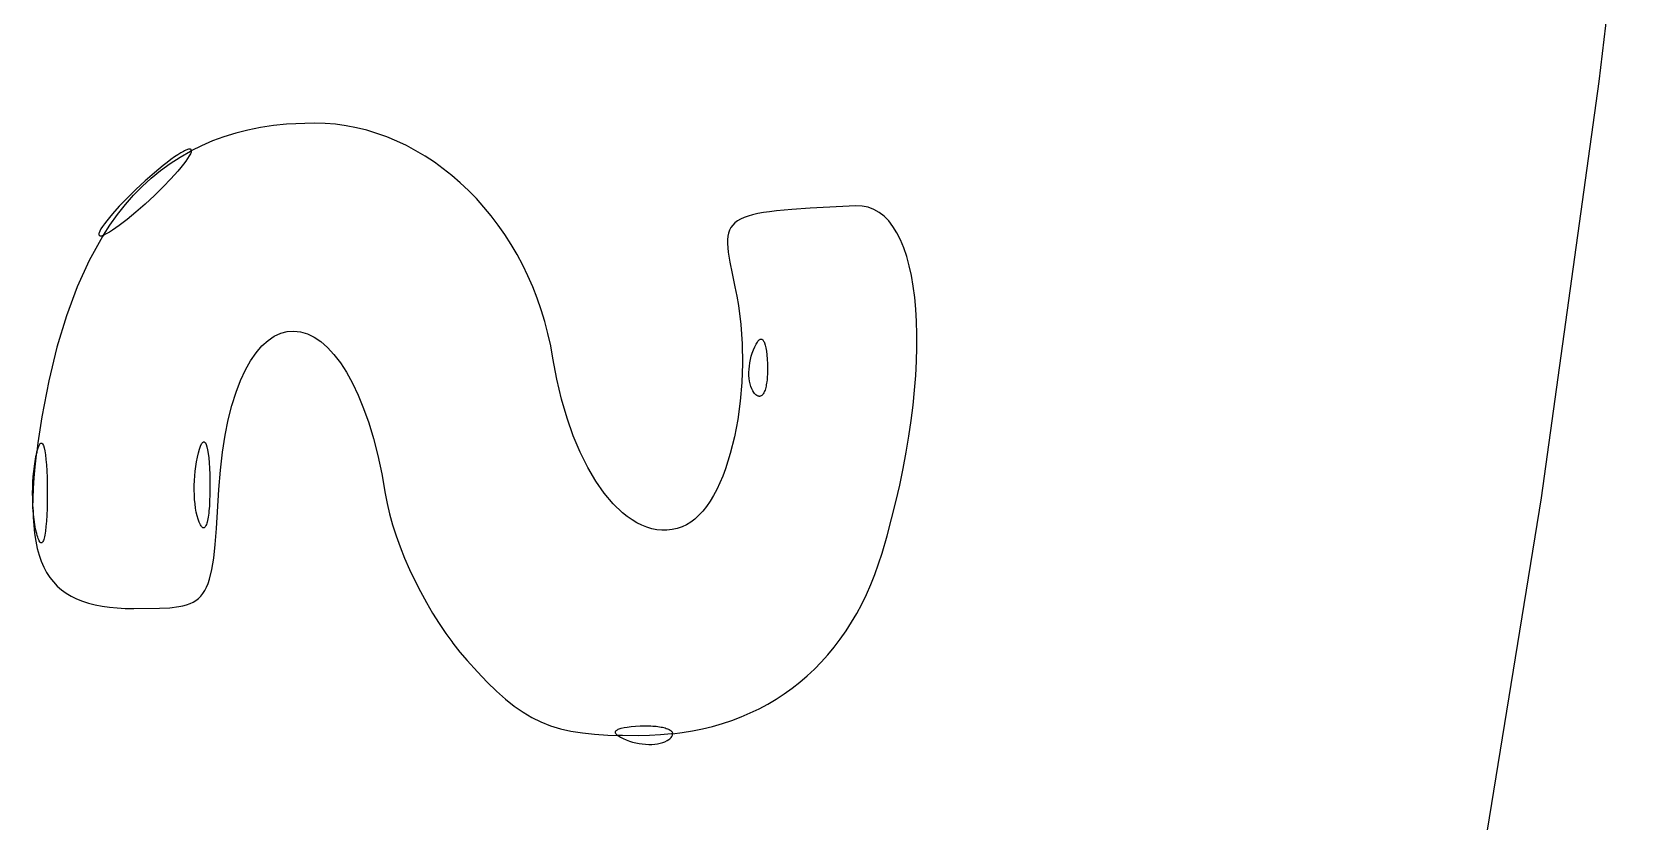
# Model space of a CAD drawing. Extents: x 70.3 to 133.4, y -81.7 to -32.
# Drawn here: x 76.166 to 76.721, y -65.961 to -65.69 of the extents above; entities that cross this region are included whole.
import ezdxf

# ---------------------------------------------------------------- set-up
doc = ezdxf.new("R2010")
doc.units = 0
doc.layers.add('BLACK', color=7, linetype='CONTINUOUS')

msp = doc.modelspace()

# ---------------------------------------------------------------- linework, layer by layer
at = {"layer": 'BLACK', "linetype": 'CONTINUOUS'}
for p, q in [((76.720532, -65.562044), (76.703788, -65.706809)), ((76.703788, -65.706809), (76.683948, -65.849786)), ((76.231658, -65.725757), (76.227725, -65.727201)), ((76.235715, -65.724507), (76.231658, -65.725757)), ((76.239898, -65.723451), (76.235715, -65.724507)), ((76.244206, -65.722589), (76.239898, -65.723451)), ((76.248641, -65.72192), (76.244206, -65.722589)), ((76.253203, -65.721442), (76.248641, -65.72192)), ((76.262711, -65.721061), (76.253203, -65.721442)), ((76.266377, -65.721163), (76.262711, -65.721061)), ((76.270017, -65.721464), (76.266377, -65.721163)), ((76.273624, -65.72196), (76.270017, -65.721464)), ((76.277196, -65.722648), (76.273624, -65.72196)), ((76.280727, -65.723522), (76.277196, -65.722648)), ((76.284214, -65.724579), (76.280727, -65.723522)), ((76.287651, -65.725813), (76.284214, -65.724579)), ((76.291034, -65.727221), (76.287651, -65.725813)), ((76.21581, -65.731924), (76.214681, -65.732689)), ((76.216836, -65.731277), (76.21581, -65.731924)), ((76.216668, -65.732708), (76.220231, -65.730676)), ((76.217752, -65.730754), (76.216836, -65.731277)), ((76.218166, -65.730541), (76.217752, -65.730754)), ((76.21855, -65.73036), (76.218166, -65.730541)), ((76.218901, -65.730212), (76.21855, -65.73036)), ((76.21922, -65.730099), (76.218901, -65.730212)), ((76.219506, -65.730021), (76.21922, -65.730099)), ((76.219756, -65.729979), (76.219506, -65.730021)), ((76.219971, -65.729972), (76.219756, -65.729979)), ((76.220149, -65.731597), (76.219756, -65.732332)), ((76.220149, -65.730003), (76.219971, -65.729972)), ((76.220289, -65.730071), (76.220149, -65.730003)), ((76.220391, -65.730986), (76.220149, -65.731597)), ((76.220231, -65.730676), (76.220468, -65.730558)), ((76.220391, -65.730177), (76.220289, -65.730071)), ((76.220452, -65.730322), (76.220391, -65.730177)), ((76.220452, -65.730729), (76.220391, -65.730986)), ((76.220473, -65.730507), (76.220452, -65.730322)), ((76.220468, -65.730558), (76.220452, -65.730729)), ((76.223916, -65.72884), (76.220468, -65.730558)), ((76.220468, -65.730558), (76.220473, -65.730507)), ((76.227725, -65.727201), (76.223916, -65.72884)), ((76.29436, -65.728799), (76.291034, -65.727221)), ((76.297622, -65.730541), (76.29436, -65.728799)), ((76.300818, -65.732444), (76.297622, -65.730541)), ((76.206712, -65.73999), (76.209909, -65.737364)), ((76.209305, -65.736824), (76.207787, -65.7381)), ((76.210762, -65.73564), (76.209305, -65.736824)), ((76.209909, -65.737364), (76.213228, -65.734937)), ((76.212149, -65.734552), (76.210762, -65.73564)), ((76.213458, -65.733567), (76.212149, -65.734552)), ((76.213228, -65.734937), (76.216668, -65.732708)), ((76.214681, -65.732689), (76.213458, -65.733567)), ((76.216836, -65.736319), (76.21581, -65.73753)), ((76.217752, -65.735184), (76.216836, -65.736319)), ((76.21855, -65.734135), (76.217752, -65.735184)), ((76.21922, -65.733181), (76.21855, -65.734135)), ((76.219756, -65.732332), (76.21922, -65.733181)), ((76.303943, -65.734504), (76.300818, -65.732444)), ((76.306991, -65.736715), (76.303943, -65.734504)), ((76.30996, -65.739074), (76.306991, -65.736715)), ((76.200677, -65.74584), (76.203635, -65.742815)), ((76.204598, -65.740905), (76.201409, -65.743872)), ((76.203635, -65.742815), (76.206712, -65.73999)), ((76.206215, -65.739462), (76.204598, -65.740905)), ((76.207787, -65.7381), (76.206215, -65.739462)), ((76.210762, -65.742951), (76.207787, -65.745876)), ((76.213458, -65.740144), (76.210762, -65.742951)), ((76.21581, -65.73753), (76.213458, -65.740144)), ((76.312844, -65.741575), (76.30996, -65.739074)), ((76.315639, -65.744216), (76.312844, -65.741575)), ((76.198434, -65.746796), (76.195738, -65.749603)), ((76.197839, -65.749065), (76.200677, -65.74584)), ((76.201409, -65.743872), (76.198434, -65.746796)), ((76.207787, -65.745876), (76.204598, -65.748842)), ((76.31834, -65.746991), (76.315639, -65.744216)), ((76.320944, -65.749897), (76.31834, -65.746991)), ((76.19236, -65.753428), (76.191444, -65.754563)), ((76.193386, -65.752217), (76.19236, -65.753428)), ((76.192519, -65.756119), (76.19512, -65.752491)), ((76.195738, -65.749603), (76.193386, -65.752217)), ((76.19512, -65.752491), (76.197839, -65.749065)), ((76.198434, -65.754108), (76.197047, -65.755195)), ((76.199891, -65.752923), (76.198434, -65.754108)), ((76.201409, -65.751647), (76.199891, -65.752923)), ((76.202981, -65.750285), (76.201409, -65.751647)), ((76.204598, -65.748842), (76.202981, -65.750285)), ((76.323445, -65.752927), (76.320944, -65.749897)), ((76.325839, -65.75608), (76.323445, -65.752927)), ((76.40906, -65.754), (76.408015, -65.754613)), ((76.410268, -65.75345), (76.40906, -65.754)), ((76.411646, -65.752959), (76.410268, -65.75345)), ((76.413203, -65.75252), (76.411646, -65.752959)), ((76.414946, -65.752129), (76.413203, -65.75252)), ((76.416882, -65.75178), (76.414946, -65.752129)), ((76.41902, -65.751469), (76.416882, -65.75178)), ((76.421367, -65.751191), (76.41902, -65.751469)), ((76.426719, -65.75071), (76.421367, -65.751191)), ((76.433001, -65.750296), (76.426719, -65.75071)), ((76.448598, -65.749504), (76.433001, -65.750296)), ((76.450775, -65.749566), (76.448598, -65.749504)), ((76.452837, -65.749959), (76.450775, -65.749566)), ((76.454783, -65.750674), (76.452837, -65.749959)), ((76.456613, -65.751701), (76.454783, -65.750674)), ((76.458325, -65.75303), (76.456613, -65.751701)), ((76.45992, -65.754653), (76.458325, -65.75303)), ((76.188744, -65.759018), (76.188723, -65.759241)), ((76.188723, -65.759241), (76.188744, -65.759425)), ((76.188805, -65.758762), (76.188744, -65.759018)), ((76.188744, -65.759425), (76.188805, -65.75957)), ((76.189047, -65.75815), (76.188805, -65.758762)), ((76.188805, -65.75957), (76.188907, -65.759677)), ((76.18944, -65.757415), (76.189047, -65.75815)), ((76.189976, -65.756566), (76.18944, -65.757415)), ((76.18969, -65.759726), (76.189976, -65.759648)), ((76.190646, -65.755612), (76.189976, -65.756566)), ((76.189976, -65.759648), (76.190295, -65.759535)), ((76.190307, -65.75953), (76.190035, -65.759949)), ((76.190295, -65.759535), (76.190307, -65.75953)), ((76.190307, -65.75953), (76.192519, -65.756119)), ((76.190646, -65.759388), (76.190307, -65.75953)), ((76.191444, -65.754563), (76.190646, -65.755612)), ((76.19103, -65.759207), (76.190646, -65.759388)), ((76.191444, -65.758993), (76.19103, -65.759207)), ((76.19236, -65.75847), (76.191444, -65.758993)), ((76.193386, -65.757823), (76.19236, -65.75847)), ((76.194515, -65.757058), (76.193386, -65.757823)), ((76.195738, -65.756181), (76.194515, -65.757058)), ((76.197047, -65.755195), (76.195738, -65.756181)), ((76.328123, -65.759349), (76.325839, -65.75608)), ((76.33029, -65.762731), (76.328123, -65.759349)), ((76.404962, -65.758809), (76.404731, -65.759911)), ((76.405308, -65.757802), (76.404962, -65.758809)), ((76.405779, -65.756884), (76.405308, -65.757802)), ((76.406382, -65.75605), (76.405779, -65.756884)), ((76.407125, -65.755295), (76.406382, -65.75605)), ((76.408015, -65.754613), (76.407125, -65.755295)), ((76.461395, -65.75656), (76.45992, -65.754653)), ((76.462752, -65.758741), (76.461395, -65.75656)), ((76.463988, -65.761187), (76.462752, -65.758741)), ((76.190035, -65.759949), (76.185418, -65.768219)), ((76.188907, -65.759677), (76.189047, -65.759745)), ((76.189047, -65.759745), (76.189225, -65.759775)), ((76.189225, -65.759775), (76.18944, -65.759769)), ((76.18944, -65.759769), (76.18969, -65.759726)), ((76.332338, -65.766222), (76.33029, -65.762731)), ((76.40461, -65.761111), (76.40459, -65.762417)), ((76.40459, -65.762417), (76.404663, -65.763832)), ((76.404731, -65.759911), (76.40461, -65.761111)), ((76.404663, -65.763832), (76.404821, -65.765362)), ((76.465104, -65.763889), (76.463988, -65.761187)), ((76.466098, -65.766836), (76.465104, -65.763889)), ((76.185418, -65.768219), (76.181263, -65.777306)), ((76.334262, -65.769816), (76.332338, -65.766222)), ((76.336056, -65.773511), (76.334262, -65.769816)), ((76.404821, -65.765362), (76.405365, -65.768787)), ((76.405365, -65.768787), (76.406158, -65.772734)), ((76.46697, -65.770019), (76.466098, -65.766836)), ((76.467719, -65.77343), (76.46697, -65.770019)), ((76.337718, -65.7773), (76.336056, -65.773511)), ((76.406158, -65.772734), (76.40714, -65.777244)), ((76.468344, -65.777058), (76.467719, -65.77343)), ((76.181263, -65.777306), (76.177566, -65.787216)), ((76.339242, -65.78118), (76.337718, -65.7773)), ((76.340624, -65.785147), (76.339242, -65.78118)), ((76.40714, -65.777244), (76.40779, -65.780447)), ((76.40779, -65.780447), (76.408343, -65.78369)), ((76.468845, -65.780893), (76.468344, -65.777058)), ((76.469221, -65.784928), (76.468845, -65.780893)), ((76.177566, -65.787216), (76.174323, -65.797953)), ((76.341859, -65.789196), (76.340624, -65.785147)), ((76.408343, -65.78369), (76.409167, -65.790267)), ((76.469471, -65.789151), (76.469221, -65.784928)), ((76.251173, -65.793213), (76.253424, -65.79262)), ((76.253424, -65.79262), (76.25571, -65.792457)), ((76.25571, -65.792457), (76.258016, -65.792725)), ((76.258016, -65.792725), (76.260333, -65.793423)), ((76.342943, -65.793323), (76.341859, -65.789196)), ((76.409167, -65.790267), (76.409628, -65.79691)), ((76.469594, -65.793553), (76.469471, -65.789151)), ((76.174323, -65.797953), (76.171528, -65.809522)), ((76.24275, -65.799898), (76.244744, -65.79758)), ((76.244744, -65.79758), (76.246821, -65.795693)), ((76.246821, -65.795693), (76.248968, -65.794237)), ((76.248968, -65.794237), (76.251173, -65.793213)), ((76.260333, -65.793423), (76.262648, -65.794551)), ((76.262648, -65.794551), (76.264948, -65.796108)), ((76.264948, -65.796108), (76.267222, -65.798095)), ((76.267222, -65.798095), (76.269457, -65.800511)), ((76.343872, -65.797524), (76.342943, -65.793323)), ((76.344642, -65.801793), (76.343872, -65.797524)), ((76.409628, -65.79691), (76.409738, -65.803554)), ((76.413488, -65.798948), (76.413955, -65.797857)), ((76.413955, -65.797857), (76.414406, -65.796957)), ((76.414406, -65.796957), (76.414839, -65.796247)), ((76.414839, -65.796247), (76.415048, -65.795963)), ((76.415048, -65.795963), (76.415253, -65.795726)), ((76.415253, -65.795726), (76.415452, -65.795535)), ((76.415452, -65.795535), (76.415647, -65.795392)), ((76.415647, -65.795392), (76.415835, -65.795295)), ((76.415835, -65.795295), (76.416019, -65.795245)), ((76.416019, -65.795245), (76.416196, -65.79524)), ((76.416196, -65.79524), (76.416368, -65.795282)), ((76.416368, -65.795282), (76.416534, -65.79537)), ((76.416534, -65.79537), (76.416693, -65.795504)), ((76.416693, -65.795504), (76.416847, -65.795683)), ((76.416847, -65.795683), (76.416993, -65.795908)), ((76.416993, -65.795908), (76.417134, -65.796178)), ((76.417134, -65.796178), (76.417267, -65.796493)), ((76.417267, -65.796493), (76.417513, -65.797259)), ((76.417513, -65.797259), (76.41773, -65.798203)), ((76.41773, -65.798203), (76.417917, -65.799325)), ((76.469458, -65.802859), (76.46959, -65.798126)), ((76.46959, -65.798126), (76.469594, -65.793553)), ((76.239055, -65.805832), (76.240849, -65.802649)), ((76.240849, -65.802649), (76.24275, -65.799898)), ((76.269457, -65.800511), (76.271642, -65.803355)), ((76.271642, -65.803355), (76.273765, -65.806628)), ((76.345974, -65.809006), (76.344642, -65.801793)), ((76.409738, -65.803554), (76.409514, -65.810134)), ((76.412086, -65.804484), (76.412248, -65.803371)), ((76.412248, -65.803371), (76.412469, -65.802253)), ((76.412469, -65.802253), (76.412749, -65.801138)), ((76.412749, -65.801138), (76.413089, -65.800034)), ((76.413089, -65.800034), (76.413489, -65.798948)), ((76.413489, -65.798948), (76.413488, -65.798948)), ((76.417917, -65.799325), (76.418072, -65.800623)), ((76.418072, -65.800623), (76.418195, -65.802097)), ((76.418195, -65.802097), (76.418284, -65.803744)), ((76.418284, -65.803744), (76.418309, -65.804517)), ((76.469198, -65.807743), (76.469458, -65.802859)), ((76.171528, -65.809522), (76.169176, -65.82193)), ((76.235835, -65.813496), (76.23738, -65.809448)), ((76.23738, -65.809448), (76.239055, -65.805832)), ((76.273765, -65.806628), (76.275812, -65.810329)), ((76.347598, -65.815868), (76.345974, -65.809006)), ((76.411939, -65.806663), (76.411984, -65.805584)), ((76.411953, -65.807714), (76.411939, -65.806663)), ((76.412024, -65.808729), (76.411953, -65.807714)), ((76.411984, -65.805584), (76.412086, -65.804484)), ((76.412153, -65.809699), (76.412024, -65.808729)), ((76.418149, -65.809272), (76.41808, -65.809849)), ((76.418206, -65.808668), (76.418149, -65.809272)), ((76.418253, -65.808038), (76.418206, -65.808668)), ((76.418288, -65.807383), (76.418253, -65.808038)), ((76.418312, -65.806702), (76.418288, -65.807383)), ((76.418309, -65.804517), (76.418323, -65.805269)), ((76.418323, -65.805997), (76.418312, -65.806702)), ((76.418323, -65.805269), (76.418323, -65.805997)), ((76.468808, -65.812769), (76.469198, -65.807743)), ((76.234432, -65.817978), (76.235835, -65.813496)), ((76.275812, -65.810329), (76.277774, -65.814458)), ((76.277774, -65.814458), (76.279636, -65.819015)), ((76.409514, -65.810134), (76.408968, -65.816585)), ((76.412339, -65.810618), (76.412153, -65.809699)), ((76.412582, -65.811477), (76.412339, -65.810618)), ((76.412881, -65.812269), (76.412582, -65.811477)), ((76.413236, -65.812986), (76.412881, -65.812269)), ((76.413648, -65.813619), (76.413236, -65.812986)), ((76.413874, -65.813902), (76.413648, -65.813619)), ((76.414115, -65.814162), (76.413874, -65.813902)), ((76.41436, -65.814388), (76.414115, -65.814162)), ((76.4146, -65.814571), (76.41436, -65.814388)), ((76.414835, -65.814713), (76.4146, -65.814571)), ((76.415065, -65.814814), (76.414835, -65.814713)), ((76.41529, -65.814875), (76.415065, -65.814814)), ((76.4154, -65.814891), (76.41529, -65.814875)), ((76.415508, -65.814897), (76.4154, -65.814891)), ((76.415616, -65.814893), (76.415508, -65.814897)), ((76.415721, -65.814879), (76.415616, -65.814893)), ((76.415825, -65.814856), (76.415721, -65.814879)), ((76.415927, -65.814823), (76.415825, -65.814856)), ((76.416127, -65.81473), (76.415927, -65.814823)), ((76.41632, -65.814599), (76.416127, -65.81473)), ((76.416506, -65.814433), (76.41632, -65.814599)), ((76.416684, -65.814231), (76.416506, -65.814433)), ((76.416855, -65.813994), (76.416684, -65.814231)), ((76.417017, -65.813722), (76.416855, -65.813994)), ((76.417172, -65.813417), (76.417017, -65.813722)), ((76.417318, -65.813079), (76.417172, -65.813417)), ((76.417455, -65.812709), (76.417318, -65.813079)), ((76.417583, -65.812308), (76.417455, -65.812709)), ((76.417702, -65.811875), (76.417583, -65.812308)), ((76.417812, -65.811412), (76.417702, -65.811875)), ((76.417911, -65.81092), (76.417812, -65.811412)), ((76.418001, -65.810399), (76.417911, -65.81092)), ((76.41808, -65.809849), (76.418001, -65.810399)), ((76.468288, -65.817926), (76.468808, -65.812769)), ((76.233184, -65.822894), (76.234432, -65.817978)), ((76.279636, -65.819015), (76.281387, -65.823999)), ((76.349492, -65.822354), (76.347598, -65.815868)), ((76.408968, -65.816585), (76.408115, -65.822842)), ((76.467637, -65.823207), (76.468288, -65.817926)), ((76.169176, -65.82193), (76.167815, -65.830872)), ((76.232103, -65.828242), (76.233184, -65.822894)), ((76.281387, -65.823999), (76.283016, -65.82941)), ((76.351635, -65.828434), (76.349492, -65.822354)), ((76.408115, -65.822842), (76.40697, -65.828839)), ((76.466854, -65.8286), (76.467637, -65.823207)), ((76.167815, -65.830872), (76.167454, -65.833906)), ((76.168106, -65.831947), (76.168453, -65.831306)), ((76.168453, -65.831306), (76.168621, -65.8311)), ((76.168621, -65.8311), (76.168786, -65.830969)), ((76.168786, -65.830969), (76.168947, -65.830912)), ((76.168947, -65.830912), (76.169103, -65.830929)), ((76.169103, -65.830929), (76.169255, -65.831018)), ((76.169255, -65.831018), (76.169402, -65.831179)), ((76.169402, -65.831179), (76.169682, -65.831712)), ((76.169682, -65.831712), (76.16994, -65.832521)), ((76.223651, -65.831987), (76.224009, -65.831234)), ((76.224009, -65.831234), (76.224183, -65.830958)), ((76.224183, -65.830958), (76.224354, -65.830749)), ((76.224354, -65.830749), (76.224522, -65.830606)), ((76.224522, -65.830606), (76.224686, -65.830528)), ((76.224686, -65.830528), (76.224847, -65.830515)), ((76.224847, -65.830515), (76.225003, -65.830566)), ((76.225003, -65.830566), (76.225155, -65.830681)), ((76.225155, -65.830681), (76.225302, -65.830859)), ((76.225302, -65.830859), (76.225581, -65.8314)), ((76.225581, -65.8314), (76.225839, -65.832185)), ((76.2312, -65.834025), (76.232103, -65.828242)), ((76.283016, -65.82941), (76.28451, -65.835248)), ((76.354005, -65.834082), (76.351635, -65.828434)), ((76.40697, -65.828839), (76.405547, -65.834513)), ((76.465939, -65.834097), (76.466854, -65.8286)), ((76.166721, -65.837244), (76.166464, -65.838917)), ((76.167026, -65.835658), (76.166721, -65.837244)), ((76.16684, -65.839049), (76.167454, -65.833906)), ((76.167376, -65.83417), (76.167026, -65.835658)), ((76.167454, -65.833906), (76.167376, -65.83417)), ((76.167454, -65.833906), (76.167746, -65.8329)), ((76.167746, -65.8329), (76.168106, -65.831947)), ((76.16994, -65.832521), (76.170175, -65.833598)), ((76.170175, -65.833598), (76.170384, -65.834937)), ((76.170384, -65.834937), (76.170567, -65.83653)), ((76.170567, -65.83653), (76.17072, -65.83837)), ((76.222256, -65.837342), (76.222558, -65.835803)), ((76.222558, -65.835803), (76.22291, -65.834322)), ((76.22291, -65.834322), (76.222911, -65.834322)), ((76.222911, -65.834322), (76.223285, -65.833015)), ((76.223285, -65.833015), (76.223651, -65.831987)), ((76.225839, -65.832185), (76.226072, -65.833209)), ((76.226072, -65.833209), (76.22628, -65.834467)), ((76.22628, -65.834467), (76.226461, -65.835954)), ((76.226461, -65.835954), (76.226611, -65.837666)), ((76.230489, -65.840243), (76.2312, -65.834025)), ((76.28451, -65.835248), (76.285856, -65.841512)), ((76.356581, -65.839268), (76.354005, -65.834082)), ((76.405547, -65.834513), (76.40386, -65.839797)), ((76.464891, -65.839688), (76.465939, -65.834097)), ((76.16609, -65.84246), (76.165973, -65.844304)), ((76.166254, -65.84066), (76.16609, -65.84246)), ((76.166464, -65.838917), (76.166254, -65.84066)), ((76.166502, -65.842859), (76.16684, -65.839049)), ((76.17072, -65.83837), (76.170843, -65.840451)), ((76.170843, -65.840451), (76.170932, -65.842764)), ((76.170932, -65.842764), (76.171007, -65.848061)), ((76.221545, -65.843833), (76.221648, -65.842184)), ((76.221648, -65.842184), (76.221801, -65.840545)), ((76.221801, -65.840545), (76.222003, -65.838927)), ((76.222003, -65.838927), (76.222256, -65.837342)), ((76.226611, -65.837666), (76.22673, -65.839596)), ((76.22673, -65.839596), (76.226815, -65.84174)), ((76.226815, -65.84174), (76.226864, -65.844093)), ((76.22998, -65.846894), (76.230489, -65.840243)), ((76.285856, -65.841512), (76.287044, -65.848203)), ((76.359342, -65.843967), (76.356581, -65.839268)), ((76.402922, -65.842273), (76.401923, -65.844627)), ((76.40386, -65.839797), (76.402922, -65.842273)), ((76.46371, -65.845363), (76.464891, -65.839688)), ((76.165903, -65.846175), (76.165879, -65.848061)), ((76.165879, -65.848061), (76.165903, -65.849947)), ((76.165973, -65.844304), (76.165903, -65.846175)), ((76.16613, -65.849938), (76.166265, -65.846488)), ((76.166265, -65.846488), (76.166502, -65.842859)), ((76.171007, -65.848061), (76.170988, -65.850819)), ((76.221487, -65.847109), (76.221491, -65.845479)), ((76.221531, -65.848712), (76.221487, -65.847109)), ((76.221491, -65.845479), (76.221545, -65.843833)), ((76.226873, -65.846468), (76.226842, -65.848677)), ((76.226864, -65.844093), (76.226873, -65.846468)), ((76.229133, -65.860321), (76.22998, -65.846894)), ((76.287044, -65.848203), (76.287693, -65.851682)), ((76.362266, -65.848149), (76.359342, -65.843967)), ((76.365333, -65.851787), (76.362266, -65.848149)), ((76.400866, -65.846851), (76.399752, -65.848938)), ((76.401923, -65.844627), (76.400866, -65.846851)), ((76.462394, -65.851114), (76.46371, -65.845363)), ((76.165903, -65.849947), (76.165973, -65.851819)), ((76.165973, -65.851819), (76.16609, -65.853662)), ((76.16609, -65.853662), (76.16612, -65.853989)), ((76.166101, -65.853214), (76.16613, -65.849938)), ((76.16612, -65.853989), (76.166101, -65.853214)), ((76.170932, -65.853358), (76.170843, -65.855672)), ((76.170988, -65.850819), (76.170932, -65.853358)), ((76.221625, -65.850275), (76.221531, -65.848712)), ((76.221767, -65.851786), (76.221625, -65.850275)), ((76.221958, -65.853233), (76.221767, -65.851786)), ((76.222197, -65.854603), (76.221958, -65.853233)), ((76.226666, -65.852568), (76.226525, -65.854235)), ((76.226772, -65.850712), (76.226666, -65.852568)), ((76.226842, -65.848677), (76.226772, -65.850712)), ((76.287693, -65.851682), (76.288542, -65.855282)), ((76.368521, -65.854853), (76.365333, -65.851787)), ((76.397359, -65.852664), (76.396084, -65.854288)), ((76.398582, -65.850878), (76.397359, -65.852664)), ((76.399752, -65.848938), (76.398582, -65.850878)), ((76.460942, -65.856931), (76.462394, -65.851114)), ((76.683948, -65.849786), (76.661021, -65.990942)), ((76.166254, -65.855462), (76.16612, -65.853989)), ((76.16612, -65.853989), (76.166177, -65.856317)), ((76.166177, -65.856317), (76.16636, -65.859252)), ((76.166464, -65.857206), (76.166254, -65.855462)), ((76.16636, -65.859252), (76.166653, -65.862022)), ((76.166721, -65.858878), (76.166464, -65.857206)), ((76.167026, -65.860465), (76.166721, -65.858878)), ((76.17072, -65.857752), (76.170567, -65.859592)), ((76.170843, -65.855672), (76.17072, -65.857752)), ((76.222485, -65.855885), (76.222197, -65.854603)), ((76.222821, -65.857066), (76.222485, -65.855885)), ((76.223204, -65.858134), (76.222821, -65.857066)), ((76.223407, -65.858604), (76.223204, -65.858134)), ((76.223606, -65.859006), (76.223407, -65.858604)), ((76.223801, -65.859342), (76.223606, -65.859006)), ((76.223993, -65.859611), (76.223801, -65.859342)), ((76.225507, -65.859224), (76.22536, -65.859506)), ((76.225648, -65.858885), (76.225507, -65.859224)), ((76.225782, -65.85849), (76.225648, -65.858885)), ((76.22591, -65.85804), (76.225782, -65.85849)), ((76.226031, -65.857536), (76.22591, -65.85804)), ((76.226145, -65.856979), (76.226031, -65.857536)), ((76.226251, -65.856369), (76.226145, -65.856979)), ((76.22635, -65.855708), (76.226251, -65.856369)), ((76.226441, -65.854996), (76.22635, -65.855708)), ((76.226525, -65.854235), (76.226441, -65.854996)), ((76.288542, -65.855282), (76.289579, -65.858979)), ((76.289579, -65.858979), (76.290794, -65.862751)), ((76.370154, -65.856163), (76.368521, -65.854853)), ((76.371809, -65.85732), (76.370154, -65.856163)), ((76.373484, -65.858319), (76.371809, -65.85732)), ((76.375175, -65.859159), (76.373484, -65.858319)), ((76.376881, -65.859835), (76.375175, -65.859159)), ((76.390505, -65.858997), (76.388999, -65.859687)), ((76.391968, -65.858104), (76.390505, -65.858997)), ((76.393387, -65.857016), (76.391968, -65.858104)), ((76.39476, -65.855741), (76.393387, -65.857016)), ((76.396084, -65.854288), (76.39476, -65.855741)), ((76.459355, -65.862803), (76.460942, -65.856931)), ((76.166653, -65.862022), (76.167056, -65.86463)), ((76.167376, -65.861952), (76.167026, -65.860465)), ((76.167056, -65.86463), (76.167572, -65.867079)), ((76.167563, -65.862627), (76.167376, -65.861952)), ((76.167746, -65.863223), (76.167563, -65.862627)), ((76.167927, -65.863738), (76.167746, -65.863223)), ((76.168106, -65.864175), (76.167927, -65.863738)), ((76.168281, -65.864534), (76.168106, -65.864175)), ((76.168453, -65.864816), (76.168281, -65.864534)), ((76.168621, -65.865022), (76.168453, -65.864816)), ((76.168786, -65.865153), (76.168621, -65.865022)), ((76.169402, -65.864943), (76.169255, -65.865104)), ((76.169545, -65.864711), (76.169402, -65.864943)), ((76.169682, -65.86441), (76.169545, -65.864711)), ((76.169814, -65.86404), (76.169682, -65.86441)), ((76.16994, -65.863601), (76.169814, -65.86404)), ((76.170061, -65.863096), (76.16994, -65.863601)), ((76.170175, -65.862524), (76.170061, -65.863096)), ((76.170283, -65.861887), (76.170175, -65.862524)), ((76.170384, -65.861186), (76.170283, -65.861887)), ((76.170567, -65.859592), (76.170384, -65.861186)), ((76.22418, -65.859816), (76.223993, -65.859611)), ((76.224363, -65.859956), (76.22418, -65.859816)), ((76.224453, -65.860003), (76.224363, -65.859956)), ((76.224542, -65.860034), (76.224453, -65.860003)), ((76.22463, -65.860049), (76.224542, -65.860034)), ((76.224716, -65.860049), (76.22463, -65.860049)), ((76.224801, -65.860034), (76.224716, -65.860049)), ((76.224885, -65.860003), (76.224801, -65.860034)), ((76.224968, -65.859957), (76.224885, -65.860003)), ((76.225049, -65.859897), (76.224968, -65.859957)), ((76.225208, -65.859731), (76.225049, -65.859897)), ((76.22536, -65.859506), (76.225208, -65.859731)), ((76.228684, -65.86576), (76.229133, -65.860321)), ((76.290794, -65.862751), (76.292175, -65.866575)), ((76.378598, -65.860343), (76.376881, -65.859835)), ((76.380325, -65.860681), (76.378598, -65.860343)), ((76.382058, -65.860844), (76.380325, -65.860681)), ((76.383794, -65.86083), (76.382058, -65.860844)), ((76.385531, -65.860635), (76.383794, -65.86083)), ((76.387267, -65.860255), (76.385531, -65.860635)), ((76.388999, -65.859687), (76.387267, -65.860255)), ((76.457632, -65.868722), (76.459355, -65.862803)), ((76.167572, -65.867079), (76.168201, -65.869373)), ((76.168201, -65.869373), (76.168946, -65.871514)), ((76.168867, -65.865191), (76.168786, -65.865153)), ((76.168947, -65.86521), (76.168867, -65.865191)), ((76.169025, -65.865211), (76.168947, -65.86521)), ((76.169103, -65.865193), (76.169025, -65.865211)), ((76.16918, -65.865157), (76.169103, -65.865193)), ((76.169255, -65.865104), (76.16918, -65.865157)), ((76.22752, -65.874383), (76.22816, -65.870428)), ((76.22816, -65.870428), (76.228684, -65.86576)), ((76.292175, -65.866575), (76.293712, -65.870429)), ((76.293712, -65.870429), (76.295392, -65.874289)), ((76.456445, -65.87243), (76.457632, -65.868722)), ((76.168946, -65.871514), (76.169807, -65.873506)), ((76.169807, -65.873506), (76.170787, -65.875352)), ((76.170787, -65.875352), (76.171887, -65.877056)), ((76.226721, -65.877685), (76.22752, -65.874383)), ((76.295392, -65.874289), (76.297206, -65.878134)), ((76.453758, -65.879534), (76.455153, -65.876035)), ((76.455153, -65.876035), (76.456445, -65.87243)), ((76.171887, -65.877056), (76.173108, -65.87862)), ((76.173108, -65.87862), (76.174452, -65.880048)), ((76.174452, -65.880048), (76.175921, -65.881344)), ((76.175921, -65.881344), (76.177516, -65.882509)), ((76.224481, -65.882566), (76.225134, -65.881543)), ((76.225134, -65.881543), (76.225722, -65.880393)), ((76.225722, -65.880393), (76.226249, -65.87911)), ((76.226249, -65.87911), (76.226721, -65.877685)), ((76.297206, -65.878134), (76.299141, -65.881939)), ((76.452261, -65.882929), (76.453758, -65.879534)), ((76.177516, -65.882509), (76.179239, -65.883549)), ((76.179239, -65.883549), (76.181091, -65.884465)), ((76.181091, -65.884465), (76.183074, -65.885261)), ((76.183074, -65.885261), (76.18479, -65.885812)), ((76.18479, -65.885812), (76.18519, -65.885941)), ((76.18519, -65.885941), (76.187439, -65.886507)), ((76.187439, -65.886507), (76.189824, -65.886963)), ((76.189824, -65.886963), (76.192345, -65.887312)), ((76.213156, -65.887463), (76.216244, -65.887082)), ((76.216244, -65.887082), (76.217615, -65.886806)), ((76.217615, -65.886806), (76.218878, -65.886462)), ((76.218878, -65.886462), (76.220038, -65.886042)), ((76.220038, -65.886042), (76.221101, -65.885541)), ((76.221101, -65.885541), (76.222071, -65.88495)), ((76.222071, -65.88495), (76.222954, -65.884262)), ((76.222954, -65.884262), (76.223756, -65.88347)), ((76.223756, -65.88347), (76.224481, -65.882566)), ((76.299141, -65.881939), (76.301187, -65.885683)), ((76.301187, -65.885683), (76.303332, -65.889343)), ((76.448967, -65.889398), (76.450664, -65.886217)), ((76.450664, -65.886217), (76.452261, -65.882929)), ((76.192345, -65.887312), (76.195006, -65.887557)), ((76.195006, -65.887557), (76.197806, -65.887702)), ((76.197806, -65.887702), (76.200749, -65.887749)), ((76.200749, -65.887749), (76.209572, -65.887661)), ((76.209572, -65.887661), (76.213156, -65.887463)), ((76.303332, -65.889343), (76.305566, -65.892896)), ((76.445279, -65.895434), (76.447171, -65.89247)), ((76.447171, -65.89247), (76.448967, -65.889398)), ((76.305566, -65.892896), (76.307877, -65.896319)), ((76.307877, -65.896319), (76.309885, -65.899083)), ((76.441208, -65.901029), (76.443291, -65.898287)), ((76.443291, -65.898287), (76.445279, -65.895434)), ((76.309885, -65.899083), (76.310254, -65.89959)), ((76.310254, -65.89959), (76.312686, -65.902686)), ((76.312686, -65.902686), (76.315161, -65.905583)), ((76.436763, -65.906178), (76.439032, -65.90366)), ((76.439032, -65.90366), (76.441208, -65.901029)), ((76.315161, -65.905583), (76.318713, -65.909482)), ((76.431956, -65.910871), (76.434404, -65.908581)), ((76.434404, -65.908581), (76.436763, -65.906178)), ((76.318713, -65.909482), (76.322062, -65.912979)), ((76.322062, -65.912979), (76.325257, -65.916097)), ((76.426794, -65.915101), (76.429418, -65.913044)), ((76.429418, -65.913044), (76.431956, -65.910871)), ((76.325257, -65.916097), (76.328342, -65.918855)), ((76.328342, -65.918855), (76.331366, -65.921275)), ((76.418411, -65.920563), (76.421289, -65.918862)), ((76.421289, -65.918862), (76.424084, -65.917041)), ((76.424084, -65.917041), (76.426794, -65.915101)), ((76.331366, -65.921275), (76.334375, -65.923376)), ((76.334375, -65.923376), (76.337417, -65.925179)), ((76.337417, -65.925179), (76.340537, -65.926705)), ((76.406088, -65.926159), (76.409288, -65.924944)), ((76.409288, -65.924944), (76.412409, -65.923605)), ((76.412409, -65.923605), (76.41545, -65.922145)), ((76.41545, -65.922145), (76.418411, -65.920563)), ((76.340537, -65.926705), (76.343783, -65.927975)), ((76.343783, -65.927975), (76.347202, -65.929008)), ((76.347202, -65.929008), (76.35084, -65.929826)), ((76.35084, -65.929826), (76.354745, -65.930449)), ((76.354745, -65.930449), (76.358963, -65.930898)), ((76.358963, -65.930898), (76.36354, -65.931194)), ((76.36354, -65.931194), (76.366814, -65.9313)), ((76.36609, -65.930151), (76.366131, -65.929979)), ((76.366094, -65.930328), (76.36609, -65.930151)), ((76.366144, -65.930511), (76.366094, -65.930328)), ((76.366131, -65.929979), (76.366219, -65.929813)), ((76.366241, -65.9307), (76.366144, -65.930511)), ((76.366219, -65.929813), (76.366353, -65.929653)), ((76.366385, -65.930894), (76.366241, -65.9307)), ((76.366353, -65.929653), (76.366532, -65.9295)), ((76.366575, -65.931094), (76.366385, -65.930894)), ((76.366532, -65.9295), (76.366757, -65.929353)), ((76.366812, -65.931298), (76.366575, -65.931094)), ((76.366757, -65.929353), (76.367027, -65.929213)), ((76.366814, -65.9313), (76.366812, -65.931298)), ((76.368525, -65.931356), (76.366814, -65.9313)), ((76.366814, -65.9313), (76.367096, -65.931508)), ((76.367027, -65.929213), (76.367342, -65.92908)), ((76.367096, -65.931508), (76.367806, -65.931941)), ((76.367342, -65.92908), (76.368108, -65.928834)), ((76.368108, -65.928834), (76.369052, -65.928617)), ((76.373964, -65.931405), (76.368525, -65.931356)), ((76.369052, -65.928617), (76.370174, -65.92843)), ((76.370174, -65.92843), (76.371472, -65.928275)), ((76.371472, -65.928275), (76.372946, -65.928152)), ((76.372946, -65.928152), (76.374593, -65.928063)), ((76.377814, -65.931339), (76.373964, -65.931405)), ((76.374593, -65.928064), (76.375366, -65.928038)), ((76.374593, -65.928063), (76.374593, -65.928064)), ((76.375366, -65.928038), (76.376118, -65.928025)), ((76.376118, -65.928025), (76.376846, -65.928024)), ((76.376846, -65.928024), (76.377551, -65.928036)), ((76.377551, -65.928036), (76.378232, -65.928059)), ((76.381597, -65.931142), (76.377814, -65.931339)), ((76.378232, -65.928059), (76.378887, -65.928094)), ((76.378887, -65.928094), (76.379518, -65.928141)), ((76.379518, -65.928141), (76.380122, -65.928199)), ((76.380122, -65.928199), (76.380699, -65.928267)), ((76.380699, -65.928267), (76.381248, -65.928346)), ((76.381248, -65.928346), (76.381769, -65.928436)), ((76.385311, -65.930814), (76.381597, -65.931142)), ((76.381769, -65.928436), (76.382262, -65.928536)), ((76.382262, -65.928536), (76.382724, -65.928645)), ((76.382724, -65.928645), (76.383157, -65.928764)), ((76.383157, -65.928764), (76.383559, -65.928892)), ((76.383559, -65.928892), (76.383929, -65.92903)), ((76.383929, -65.92903), (76.384266, -65.929176)), ((76.384266, -65.929176), (76.384571, -65.92933)), ((76.384571, -65.92933), (76.384843, -65.929493)), ((76.384843, -65.929493), (76.38508, -65.929663)), ((76.38508, -65.929663), (76.385282, -65.929842)), ((76.385282, -65.929842), (76.385449, -65.930027)), ((76.385743, -65.93076), (76.385311, -65.930814)), ((76.385421, -65.931747), (76.385563, -65.931512)), ((76.385449, -65.930027), (76.385579, -65.93022)), ((76.385563, -65.931512), (76.385664, -65.931282)), ((76.385579, -65.93022), (76.385672, -65.93042)), ((76.385664, -65.931282), (76.385725, -65.931058)), ((76.385672, -65.93042), (76.385705, -65.930522)), ((76.385705, -65.930522), (76.385728, -65.930626)), ((76.385725, -65.931058), (76.38574, -65.930947)), ((76.385728, -65.930626), (76.385742, -65.930732)), ((76.38574, -65.930947), (76.385746, -65.930839)), ((76.385742, -65.930732), (76.385743, -65.93076)), ((76.385743, -65.93076), (76.388956, -65.930356)), ((76.385746, -65.930839), (76.385743, -65.93076)), ((76.388956, -65.930356), (76.392529, -65.92977)), ((76.392529, -65.92977), (76.396031, -65.929057)), ((76.396031, -65.929057), (76.399458, -65.928216)), ((76.399458, -65.928216), (76.402811, -65.92725)), ((76.402811, -65.92725), (76.406088, -65.926159)), ((76.367806, -65.931941), (76.368706, -65.932392)), ((76.368706, -65.932392), (76.369797, -65.932859)), ((76.369797, -65.932859), (76.370883, -65.933259)), ((76.370883, -65.933259), (76.371988, -65.933598)), ((76.371988, -65.933598), (76.373103, -65.933878)), ((76.373103, -65.933878), (76.374221, -65.934099)), ((76.374221, -65.934099), (76.375333, -65.934261)), ((76.375333, -65.934261), (76.376433, -65.934364)), ((76.376433, -65.934364), (76.377513, -65.934408)), ((76.377513, -65.934408), (76.378564, -65.934395)), ((76.378564, -65.934395), (76.379578, -65.934323)), ((76.379578, -65.934323), (76.380549, -65.934194)), ((76.380549, -65.934194), (76.381468, -65.934008)), ((76.381468, -65.934008), (76.382327, -65.933765)), ((76.382327, -65.933765), (76.383118, -65.933466)), ((76.383118, -65.933466), (76.383835, -65.933111)), ((76.383835, -65.933111), (76.384468, -65.932699)), ((76.384468, -65.932699), (76.384752, -65.932473)), ((76.384752, -65.932473), (76.385011, -65.932233)), ((76.385011, -65.932233), (76.385237, -65.931988)), ((76.385237, -65.931988), (76.385421, -65.931747))]:
    msp.add_line(p, q, dxfattribs=at)

doc.saveas('drawing.dxf')
